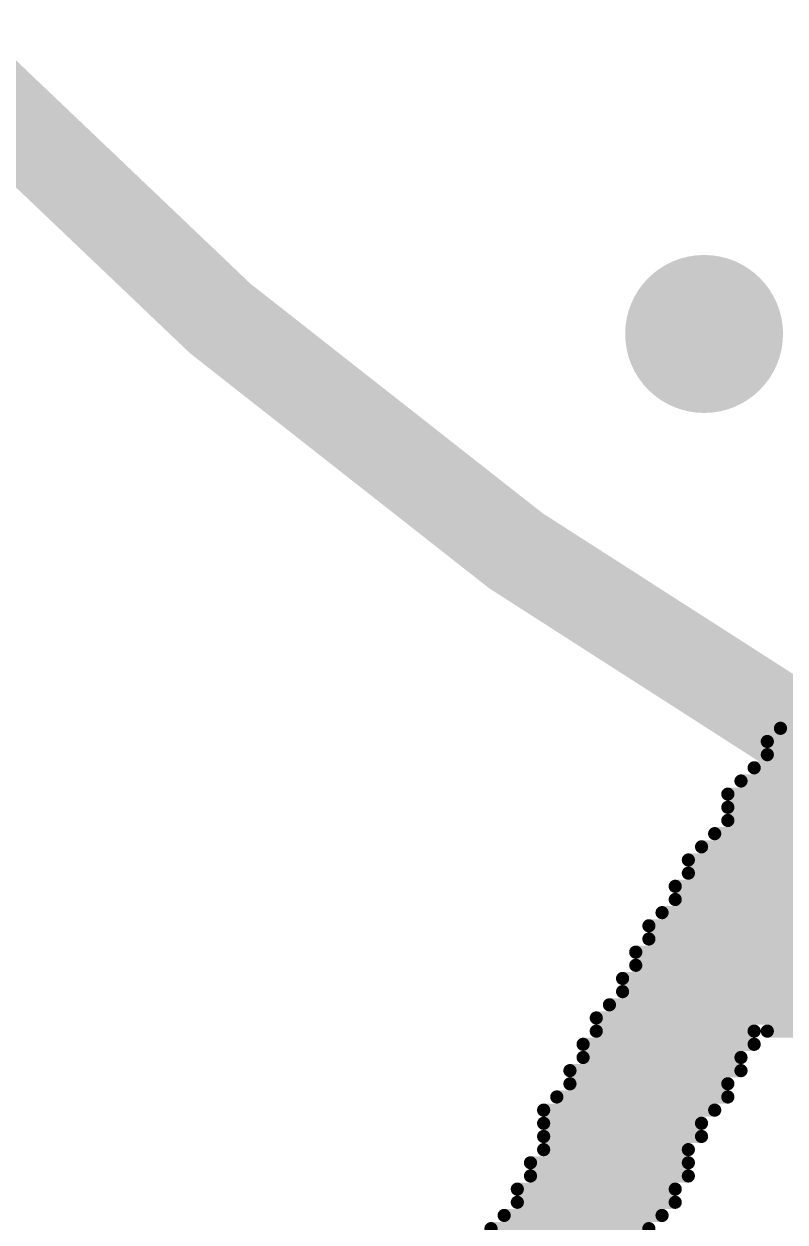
# Model space of a CAD drawing. Header units: inches. Extents: x 3.09 to 5.07, y 1.45 to 3.28.
# Drawn here: x 3.3883 to 3.4462, y 1.7725 to 1.8635 of the extents above; entities that cross this region are included whole.
import ezdxf

# ---------------------------------------------------------------- set-up
doc = ezdxf.new("R2010")
doc.units = ezdxf.units.IN
doc.header["$MEASUREMENT"] = 0
for name, color, linetype in [('BottomOverlay', 54, 'Continuous'), ('TopOverlay', 2, 'Continuous'), ('ViaHoleLayer', 16, 'Continuous')]:
    doc.layers.add(name, color=color, linetype=linetype)

# ---------------------------------------------------------------- blocks, each defined once
blk = doc.blocks.new('CR1220____B_84')
at = {"layer": 'BottomOverlay'}
blk.add_lwpolyline([(-0.29178, 0.070858, 0.007, 0.007, -0.346451), (-0.00015, 0.300492, 0.007, 0.007, 0)], format="xyseb", dxfattribs=at)

msp = doc.modelspace()

# ---------------------------------------------------------------- hatches: boundary and pattern name
at = {"layer": 'ViaHoleLayer'}
h = msp.add_hatch(color=16, dxfattribs=at)
edge = h.paths.add_edge_path()
edge.add_arc((3.44, 1.84), 0.006, 0, 360)

# ---------------------------------------------------------------- linework, layer by layer
at = {"layer": 'TopOverlay'}
for points in [[(3.445804, 1.810045, 0.001, 0.001, 0), (3.459804, 1.810045, 0.001, 0.001, 0)], [(3.444804, 1.809045, 0.001, 0.001, 0), (3.459804, 1.809045, 0.001, 0.001, 0)], [(3.444804, 1.808045, 0.001, 0.001, 0), (3.457804, 1.808045, 0.001, 0.001, 0)], [(3.443804, 1.807045, 0.001, 0.001, 0), (3.456804, 1.807045, 0.001, 0.001, 0)], [(3.442804, 1.806045, 0.001, 0.001, 0), (3.456804, 1.806045, 0.001, 0.001, 0)], [(3.441804, 1.805045, 0.001, 0.001, 0), (3.455804, 1.805045, 0.001, 0.001, 0)], [(3.441804, 1.804045, 0.001, 0.001, 0), (3.454804, 1.804045, 0.001, 0.001, 0)], [(3.441804, 1.803045, 0.001, 0.001, 0), (3.454804, 1.803045, 0.001, 0.001, 0)], [(3.440804, 1.802045, 0.001, 0.001, 0), (3.453804, 1.802045, 0.001, 0.001, 0)], [(3.439804, 1.801045, 0.001, 0.001, 0), (3.452804, 1.801045, 0.001, 0.001, 0)], [(3.438804, 1.800045, 0.001, 0.001, 0), (3.452804, 1.800045, 0.001, 0.001, 0)], [(3.438804, 1.799045, 0.001, 0.001, 0), (3.451804, 1.799045, 0.001, 0.001, 0)], [(3.437804, 1.798045, 0.001, 0.001, 0), (3.450804, 1.798045, 0.001, 0.001, 0)], [(3.437804, 1.797045, 0.001, 0.001, 0), (3.449804, 1.797045, 0.001, 0.001, 0)], [(3.436804, 1.796045, 0.001, 0.001, 0), (3.449804, 1.796045, 0.001, 0.001, 0)], [(3.435804, 1.795045, 0.001, 0.001, 0), (3.453804, 1.795045, 0.001, 0.001, 0)], [(3.435804, 1.794045, 0.001, 0.001, 0), (3.455804, 1.794045, 0.001, 0.001, 0)], [(3.434804, 1.793045, 0.001, 0.001, 0), (3.457804, 1.793045, 0.001, 0.001, 0)], [(3.434804, 1.792045, 0.001, 0.001, 0), (3.460804, 1.792045, 0.001, 0.001, 0)], [(3.433804, 1.791045, 0.001, 0.001, 0), (3.464804, 1.791045, 0.001, 0.001, 0)], [(3.433804, 1.790045, 0.001, 0.001, 0), (3.467804, 1.790045, 0.001, 0.001, 0)], [(3.432804, 1.789045, 0.001, 0.001, 0), (3.470804, 1.789045, 0.001, 0.001, 0)], [(3.431804, 1.788045, 0.001, 0.001, 0), (3.474804, 1.788045, 0.001, 0.001, 0)], [(3.431804, 1.787045, 0.001, 0.001, 0), (3.443804, 1.787045, 0.001, 0.001, 0)], [(3.444804, 1.787045, 0.001, 0.001, 0), (3.478804, 1.787045, 0.001, 0.001, 0)], [(3.430804, 1.786045, 0.001, 0.001, 0), (3.443804, 1.786045, 0.001, 0.001, 0)], [(3.430804, 1.785045, 0.001, 0.001, 0), (3.442804, 1.785045, 0.001, 0.001, 0)], [(3.429804, 1.784045, 0.001, 0.001, 0), (3.442804, 1.784045, 0.001, 0.001, 0)], [(3.429804, 1.783045, 0.001, 0.001, 0), (3.441804, 1.783045, 0.001, 0.001, 0)], [(3.428804, 1.782045, 0.001, 0.001, 0), (3.441804, 1.782045, 0.001, 0.001, 0)], [(3.427804, 1.781045, 0.001, 0.001, 0), (3.440804, 1.781045, 0.001, 0.001, 0)], [(3.427804, 1.780045, 0.001, 0.001, 0), (3.439804, 1.780045, 0.001, 0.001, 0)], [(3.427804, 1.779045, 0.001, 0.001, 0), (3.439804, 1.779045, 0.001, 0.001, 0)], [(3.427804, 1.778045, 0.001, 0.001, 0), (3.438804, 1.778045, 0.001, 0.001, 0)], [(3.426804, 1.777045, 0.001, 0.001, 0), (3.438804, 1.777045, 0.001, 0.001, 0)], [(3.426804, 1.776045, 0.001, 0.001, 0), (3.438804, 1.776045, 0.001, 0.001, 0)], [(3.425804, 1.775045, 0.001, 0.001, 0), (3.437804, 1.775045, 0.001, 0.001, 0)], [(3.425804, 1.774045, 0.001, 0.001, 0), (3.437804, 1.774045, 0.001, 0.001, 0)], [(3.424804, 1.773045, 0.001, 0.001, 0), (3.436804, 1.773045, 0.001, 0.001, 0)], [(3.423804, 1.772045, 0.001, 0.001, 0), (3.435804, 1.772045, 0.001, 0.001, 0)]]:
    msp.add_lwpolyline(points, format="xyseb", dxfattribs=at)
for points in [[(3.445554, 1.810045, 0.0005, 0.0005, 1), (3.446054, 1.810045, 0.0005, 0.0005, 1)], [(3.444554, 1.809045, 0.0005, 0.0005, 1), (3.445054, 1.809045, 0.0005, 0.0005, 1)], [(3.444554, 1.808045, 0.0005, 0.0005, 1), (3.445054, 1.808045, 0.0005, 0.0005, 1)], [(3.443554, 1.807045, 0.0005, 0.0005, 1), (3.444054, 1.807045, 0.0005, 0.0005, 1)], [(3.442554, 1.806045, 0.0005, 0.0005, 1), (3.443054, 1.806045, 0.0005, 0.0005, 1)], [(3.441554, 1.805045, 0.0005, 0.0005, 1), (3.442054, 1.805045, 0.0005, 0.0005, 1)], [(3.441554, 1.804045, 0.0005, 0.0005, 1), (3.442054, 1.804045, 0.0005, 0.0005, 1)], [(3.441554, 1.803045, 0.0005, 0.0005, 1), (3.442054, 1.803045, 0.0005, 0.0005, 1)], [(3.440554, 1.802045, 0.0005, 0.0005, 1), (3.441054, 1.802045, 0.0005, 0.0005, 1)], [(3.439554, 1.801045, 0.0005, 0.0005, 1), (3.440054, 1.801045, 0.0005, 0.0005, 1)], [(3.438554, 1.800045, 0.0005, 0.0005, 1), (3.439054, 1.800045, 0.0005, 0.0005, 1)], [(3.438554, 1.799045, 0.0005, 0.0005, 1), (3.439054, 1.799045, 0.0005, 0.0005, 1)], [(3.437554, 1.798045, 0.0005, 0.0005, 1), (3.438054, 1.798045, 0.0005, 0.0005, 1)], [(3.437554, 1.797045, 0.0005, 0.0005, 1), (3.438054, 1.797045, 0.0005, 0.0005, 1)], [(3.436554, 1.796045, 0.0005, 0.0005, 1), (3.437054, 1.796045, 0.0005, 0.0005, 1)], [(3.435554, 1.795045, 0.0005, 0.0005, 1), (3.436054, 1.795045, 0.0005, 0.0005, 1)], [(3.435554, 1.794045, 0.0005, 0.0005, 1), (3.436054, 1.794045, 0.0005, 0.0005, 1)], [(3.434554, 1.793045, 0.0005, 0.0005, 1), (3.435054, 1.793045, 0.0005, 0.0005, 1)], [(3.434554, 1.792045, 0.0005, 0.0005, 1), (3.435054, 1.792045, 0.0005, 0.0005, 1)], [(3.433554, 1.791045, 0.0005, 0.0005, 1), (3.434054, 1.791045, 0.0005, 0.0005, 1)], [(3.433554, 1.790045, 0.0005, 0.0005, 1), (3.434054, 1.790045, 0.0005, 0.0005, 1)], [(3.432554, 1.789045, 0.0005, 0.0005, 1), (3.433054, 1.789045, 0.0005, 0.0005, 1)], [(3.431554, 1.788045, 0.0005, 0.0005, 1), (3.432054, 1.788045, 0.0005, 0.0005, 1)], [(3.431554, 1.787045, 0.0005, 0.0005, 1), (3.432054, 1.787045, 0.0005, 0.0005, 1)], [(3.443554, 1.787045, 0.0005, 0.0005, 1), (3.444054, 1.787045, 0.0005, 0.0005, 1)], [(3.444554, 1.787045, 0.0005, 0.0005, 1), (3.445054, 1.787045, 0.0005, 0.0005, 1)], [(3.430554, 1.786045, 0.0005, 0.0005, 1), (3.431054, 1.786045, 0.0005, 0.0005, 1)], [(3.443554, 1.786045, 0.0005, 0.0005, 1), (3.444054, 1.786045, 0.0005, 0.0005, 1)], [(3.430554, 1.785045, 0.0005, 0.0005, 1), (3.431054, 1.785045, 0.0005, 0.0005, 1)], [(3.442554, 1.785045, 0.0005, 0.0005, 1), (3.443054, 1.785045, 0.0005, 0.0005, 1)], [(3.429554, 1.784045, 0.0005, 0.0005, 1), (3.430054, 1.784045, 0.0005, 0.0005, 1)], [(3.442554, 1.784045, 0.0005, 0.0005, 1), (3.443054, 1.784045, 0.0005, 0.0005, 1)], [(3.429554, 1.783045, 0.0005, 0.0005, 1), (3.430054, 1.783045, 0.0005, 0.0005, 1)], [(3.441554, 1.783045, 0.0005, 0.0005, 1), (3.442054, 1.783045, 0.0005, 0.0005, 1)], [(3.428554, 1.782045, 0.0005, 0.0005, 1), (3.429054, 1.782045, 0.0005, 0.0005, 1)], [(3.441554, 1.782045, 0.0005, 0.0005, 1), (3.442054, 1.782045, 0.0005, 0.0005, 1)], [(3.427554, 1.781045, 0.0005, 0.0005, 1), (3.428054, 1.781045, 0.0005, 0.0005, 1)], [(3.440554, 1.781045, 0.0005, 0.0005, 1), (3.441054, 1.781045, 0.0005, 0.0005, 1)], [(3.427554, 1.780045, 0.0005, 0.0005, 1), (3.428054, 1.780045, 0.0005, 0.0005, 1)], [(3.439554, 1.780045, 0.0005, 0.0005, 1), (3.440054, 1.780045, 0.0005, 0.0005, 1)], [(3.427554, 1.779045, 0.0005, 0.0005, 1), (3.428054, 1.779045, 0.0005, 0.0005, 1)], [(3.439554, 1.779045, 0.0005, 0.0005, 1), (3.440054, 1.779045, 0.0005, 0.0005, 1)], [(3.427554, 1.778045, 0.0005, 0.0005, 1), (3.428054, 1.778045, 0.0005, 0.0005, 1)], [(3.438554, 1.778045, 0.0005, 0.0005, 1), (3.439054, 1.778045, 0.0005, 0.0005, 1)], [(3.426554, 1.777045, 0.0005, 0.0005, 1), (3.427054, 1.777045, 0.0005, 0.0005, 1)], [(3.438554, 1.777045, 0.0005, 0.0005, 1), (3.439054, 1.777045, 0.0005, 0.0005, 1)], [(3.426554, 1.776045, 0.0005, 0.0005, 1), (3.427054, 1.776045, 0.0005, 0.0005, 1)], [(3.438554, 1.776045, 0.0005, 0.0005, 1), (3.439054, 1.776045, 0.0005, 0.0005, 1)], [(3.425554, 1.775045, 0.0005, 0.0005, 1), (3.426054, 1.775045, 0.0005, 0.0005, 1)], [(3.437554, 1.775045, 0.0005, 0.0005, 1), (3.438054, 1.775045, 0.0005, 0.0005, 1)], [(3.425554, 1.774045, 0.0005, 0.0005, 1), (3.426054, 1.774045, 0.0005, 0.0005, 1)], [(3.437554, 1.774045, 0.0005, 0.0005, 1), (3.438054, 1.774045, 0.0005, 0.0005, 1)], [(3.424554, 1.773045, 0.0005, 0.0005, 1), (3.425054, 1.773045, 0.0005, 0.0005, 1)], [(3.436554, 1.773045, 0.0005, 0.0005, 1), (3.437054, 1.773045, 0.0005, 0.0005, 1)], [(3.423554, 1.772045, 0.0005, 0.0005, 1), (3.424054, 1.772045, 0.0005, 0.0005, 1)], [(3.435554, 1.772045, 0.0005, 0.0005, 1), (3.436054, 1.772045, 0.0005, 0.0005, 1)]]:
    msp.add_lwpolyline(points, format="xyseb", close=True, dxfattribs=at)

# ---------------------------------------------------------------- block references
at = {"rotation": 90}
msp.add_blockref('CR1220____B_84', (3.6, 2.0682), dxfattribs=at)

doc.saveas('drawing.dxf')
